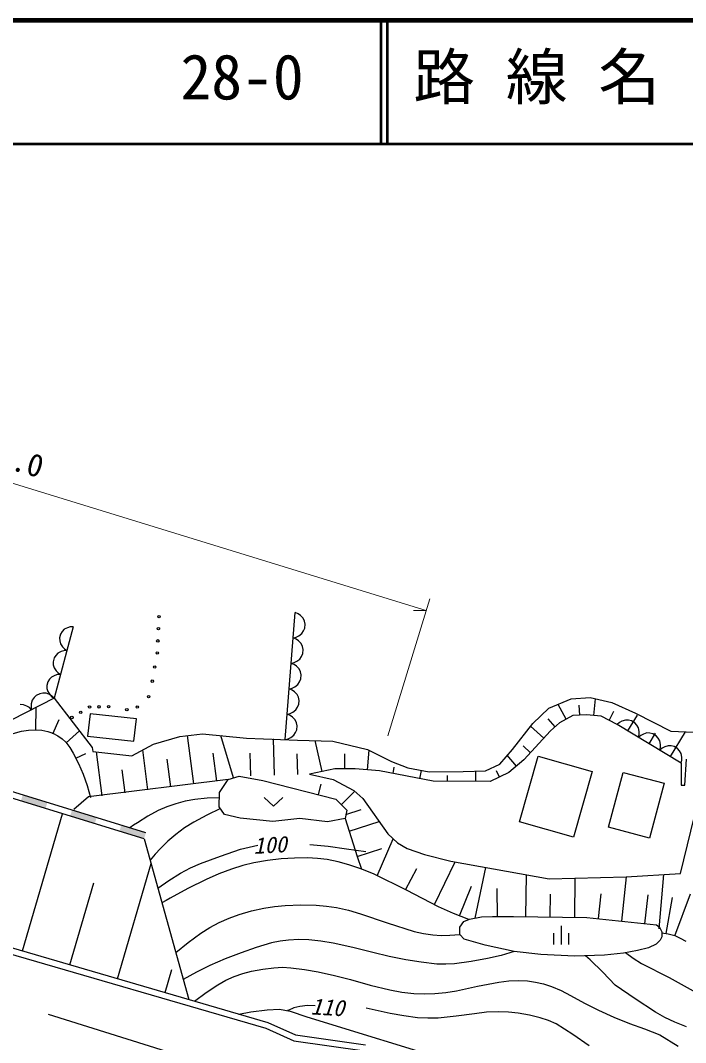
# Model space of a CAD drawing. Units: millimetres, scale not verified. Extents: x 40000 to 680000, y 20000 to 380000.
# Drawn here: x 148558 to 202432, y 297232 to 380000 of the extents above; entities that cross this region are included whole.
import ezdxf
from ezdxf.enums import TextEntityAlignment as Align

# ---------------------------------------------------------------- set-up
doc = ezdxf.new("R2010")
doc.units = ezdxf.units.MM
doc.header["$LTSCALE"] = 1000
for name, color, linetype, lineweight in [('M-BGD', 7, 'Continuous', 25), ('M-STR-HTXT', 7, 'Continuous', 13), ('M-STR-STRC', 7, 'Continuous', 25), ('M-TTL', 2, 'Continuous', 140), ('M-TTL-LINE', 7, 'Continuous', 50), ('M-TTL-TXT', 7, 'Continuous', 13)]:
    doc.layers.add(name, color=color, linetype=linetype, lineweight=lineweight)
doc.styles.add('ＭＳ ゴシック', font='')
doc.styles.get('ＭＳ ゴシック').set_extended_font_data('MS Gothic')

msp = doc.modelspace()

# ---------------------------------------------------------------- hatches: boundary and pattern name
at = {"layer": 'M-BGD'}
for points in [[(150594, 316186), (148599, 316797), (148745, 317275), (150740, 316664)], [(154585, 314963), (152589, 315574), (152736, 316052), (154731, 315441)], [(158575, 313740), (156580, 314351), (156726, 314830), (158722, 314218)]]:
    msp.add_hatch(color=256, dxfattribs=at).paths.add_polyline_path(points)

# ---------------------------------------------------------------- linework, layer by layer
for p, q in [((170013, 321764), (170823, 332053)), ((171054, 331952), (170823, 332053)), ((171245, 331818), (171054, 331952)), ((171455, 331599), (171245, 331818)), ((171561, 331363), (171455, 331599)), ((171619, 331115), (171561, 331363)), ((171594, 330796), (171619, 331115)), ((152836, 330906), (151289, 325107)), ((151806, 330306), (151726, 330006)), ((151939, 330514), (151806, 330306)), ((152112, 330695), (151939, 330514)), ((152375, 330827), (152112, 330695)), ((152594, 330893), (152375, 330827)), ((152836, 330906), (152594, 330893)), ((171114, 330161), (171357, 330344)), ((171357, 330344), (171498, 330561)), ((171498, 330561), (171594, 330796)), ((151726, 330006), (151738, 329760)), ((151738, 329760), (151798, 329516)), ((151798, 329516), (151960, 329271)), ((170661, 329995), (170904, 330053)), ((170891, 329894), (170661, 329995)), ((171083, 329760), (170891, 329894)), ((170904, 330053), (171114, 330161)), ((171293, 329541), (171083, 329760)), ((171399, 329305), (171293, 329541)), ((151596, 328762), (151424, 328581)), ((151859, 328894), (151596, 328762)), ((152079, 328960), (151859, 328894)), ((151960, 329271), (152119, 329110)), ((152320, 328973), (152079, 328960)), ((152119, 329110), (152320, 328973)), ((171336, 328503), (171432, 328739)), ((171457, 329057), (171399, 329305)), ((171432, 328739), (171457, 329057)), ((151291, 328373), (151211, 328073)), ((151211, 328073), (151223, 327827)), ((151223, 327827), (151282, 327583)), ((151424, 328581), (151291, 328373)), ((170499, 327937), (170742, 327996)), ((170729, 327836), (170499, 327937)), ((170921, 327702), (170729, 327836)), ((170742, 327996), (170952, 328103)), ((170952, 328103), (171194, 328286)), ((171194, 328286), (171336, 328503)), ((151344, 326961), (151081, 326829)), ((151282, 327583), (151444, 327338)), ((151563, 327027), (151344, 326961)), ((151444, 327338), (151603, 327177)), ((151805, 327040), (151563, 327027)), ((151603, 327177), (151805, 327040)), ((171131, 327484), (170921, 327702)), ((171237, 327248), (171131, 327484)), ((171295, 327000), (171237, 327248)), ((171270, 326681), (171295, 327000)), ((150775, 326440), (150695, 326140)), ((150695, 326140), (150707, 325894)), ((150908, 326648), (150775, 326440)), ((151081, 326829), (150908, 326648)), ((170790, 326046), (171032, 326228)), ((171032, 326228), (171174, 326445)), ((171174, 326445), (171270, 326681)), ((149842, 325339), (149662, 325161)), ((150126, 325483), (149842, 325339)), ((150375, 325523), (150126, 325483)), ((150633, 325516), (150375, 325523)), ((150913, 325405), (150633, 325516)), ((150707, 325894), (150766, 325650)), ((150766, 325650), (150929, 325405)), ((151114, 325283), (150913, 325405)), ((150929, 325405), (151087, 325244)), ((151289, 325107), (151114, 325283)), ((170337, 325879), (170580, 325938)), ((170567, 325778), (170337, 325879)), ((170759, 325644), (170567, 325778)), ((170580, 325938), (170790, 326046)), ((170969, 325426), (170759, 325644)), ((171075, 325190), (170969, 325426)), ((151289, 325107), (143969, 321390)), ((148803, 324587), (148546, 324594)), ((149083, 324476), (148803, 324587)), ((149284, 324353), (149083, 324476)), ((149440, 324657), (149425, 324425)), ((149516, 324949), (149440, 324657)), ((149662, 325161), (149516, 324949)), ((151087, 325244), (151289, 325107)), ((151289, 325107), (154372, 321134)), ((171012, 324387), (171108, 324623)), ((171133, 324942), (171075, 325190)), ((171108, 324623), (171133, 324942)), ((191366, 324297), (193180, 325056)), ((192773, 323420), (192120, 324612)), ((193180, 325056), (194698, 325183)), ((193861, 323745), (193815, 324562)), ((194698, 325183), (196470, 324761)), ((194999, 323715), (195140, 325077)), ((196470, 324761), (198367, 323917)), ((149459, 324178), (149284, 324353)), ((149425, 324425), (149459, 324178)), ((149813, 322552), (149844, 324373)), ((154194, 323848), (153999, 322043)), ((157947, 323444), (154194, 323848)), ((170175, 323822), (170418, 323880)), ((170405, 323721), (170175, 323822)), ((170597, 323587), (170405, 323721)), ((170418, 323880), (170628, 323988)), ((170628, 323988), (170870, 324171)), ((170870, 324171), (171012, 324387)), ((190059, 323074), (191366, 324297)), ((193312, 323715), (192234, 323125)), ((194410, 323776), (193312, 323715)), ((195589, 323654), (194410, 323776)), ((196895, 322988), (195589, 323654)), ((196242, 323321), (196622, 324066)), ((197759, 322468), (198534, 323756)), ((198367, 323917), (201235, 322441)), ((151189, 322241), (151699, 323381)), ((157752, 321638), (157947, 323444)), ((170807, 323368), (170597, 323587)), ((170913, 323132), (170807, 323368)), ((170971, 322884), (170913, 323132)), ((170946, 322565), (170971, 322884)), ((188414, 320965), (190059, 323074)), ((190947, 321885), (189879, 322851)), ((191858, 322800), (191296, 323449)), ((192234, 323125), (191481, 322474)), ((197084, 323146), (196895, 322988)), ((202081, 319868), (196895, 322988)), ((197284, 323254), (197084, 323146)), ((197567, 323343), (197284, 323254)), ((197820, 323332), (197567, 323343)), ((198062, 323275), (197820, 323332)), ((198330, 323114), (198062, 323275)), ((198494, 322927), (198330, 323114)), ((198622, 322708), (198494, 322927)), ((147022, 321997), (148643, 322443)), ((148643, 322443), (149223, 322528)), ((149223, 322528), (149817, 322554)), ((149817, 322554), (150298, 322519)), ((150298, 322519), (150770, 322423)), ((150770, 322423), (151188, 322277)), ((151188, 322277), (151591, 322072)), ((151591, 322072), (151927, 321837)), ((152266, 321499), (153330, 322476)), ((153999, 322043), (157752, 321638)), ((159349, 321387), (161457, 322019)), ((161457, 322019), (163313, 322230)), ((162599, 318170), (162090, 322091)), ((163313, 322230), (166856, 321893)), ((165828, 318667), (164787, 322090)), ((170466, 321930), (170708, 322113)), ((170708, 322113), (170850, 322330)), ((170850, 322330), (170946, 322565)), ((191481, 322474), (189346, 320115)), ((198676, 322417), (198622, 322708)), ((198624, 321948), (198678, 322186)), ((198812, 322105), (198624, 321948)), ((198678, 322186), (198676, 322417)), ((199013, 322214), (198812, 322105)), ((199296, 322303), (199013, 322214)), ((199549, 322292), (199296, 322303)), ((199488, 321428), (200008, 322293)), ((199791, 322235), (199549, 322292)), ((200059, 322073), (199791, 322235)), ((200223, 321886), (200059, 322073)), ((201217, 320388), (202423, 322393)), ((201235, 322441), (212174, 322002)), ((151927, 321837), (152230, 321549)), ((152230, 321549), (152556, 321134)), ((157577, 320459), (159349, 321387)), ((166856, 321893), (170989, 321724)), ((169126, 318879), (169047, 321814)), ((170013, 321764), (170256, 321822)), ((170256, 321822), (170466, 321930)), ((170989, 321724), (173857, 321640)), ((172996, 319180), (172444, 321691)), ((173857, 321640), (176683, 320965)), ((189880, 320705), (189279, 321249)), ((200351, 321668), (200223, 321886)), ((200405, 321377), (200351, 321668)), ((200352, 320908), (200407, 321146)), ((200407, 321146), (200405, 321377)), ((200742, 321174), (200541, 321065)), ((201025, 321263), (200742, 321174)), ((201278, 321252), (201025, 321263)), ((201520, 321195), (201278, 321252)), ((201788, 321033), (201520, 321195)), ((158575, 313740), (136627, 320466)), ((158722, 314218), (136773, 320944)), ((152556, 321134), (152836, 320679)), ((152836, 320679), (153268, 319837)), ((153044, 320255), (153859, 320632)), ((154372, 321134), (154414, 320796)), ((154414, 320796), (157577, 320459)), ((155174, 317205), (154711, 320764)), ((158887, 317688), (158466, 320924)), ((164456, 318411), (164163, 320665)), ((167224, 318828), (167174, 320661)), ((171028, 318930), (170982, 320619)), ((174847, 319404), (174847, 320604)), ((176667, 319322), (176797, 320908)), ((176683, 320965), (178623, 319995)), ((187402, 319784), (188414, 320965)), ((188736, 319607), (187986, 320507)), ((188988, 315102), (190507, 320417)), ((190507, 320417), (194863, 319172)), ((200541, 321065), (200352, 320908)), ((201952, 320846), (201788, 321033)), ((202079, 320628), (201952, 320846)), ((202134, 320336), (202079, 320628)), ((202136, 320106), (202134, 320336)), ((153268, 319837), (153642, 318976)), ((160743, 317929), (160452, 320167)), ((178623, 319995), (179931, 319489)), ((178736, 319027), (178837, 319542)), ((179931, 319489), (181666, 319151)), ((186221, 319236), (187402, 319784)), ((189346, 320115), (188126, 319099)), ((202081, 319868), (202066, 318085)), ((202081, 319868), (202136, 320106)), ((202378, 318085), (202497, 320180)), ((153642, 318976), (153966, 318045)), ((157030, 317446), (156787, 319315)), ((165384, 318531), (166273, 318802)), ((166273, 318802), (168204, 318454)), ((174013, 319404), (171979, 318956)), ((171979, 318956), (173891, 318529)), ((175680, 319404), (174013, 319404)), ((177653, 319241), (175680, 319404)), ((181984, 318387), (177653, 319241)), ((180902, 318600), (181034, 319274)), ((181666, 319151), (184407, 319194)), ((183139, 318382), (183141, 318860)), ((184407, 319194), (186221, 319236)), ((185447, 318372), (185450, 319221)), ((188126, 319099), (186601, 318366)), ((187363, 318733), (187120, 319240)), ((194863, 319172), (193344, 313858)), ((196200, 314681), (197381, 319109)), ((197381, 319109), (200702, 318224)), ((202010, 310926), (203977, 318877)), ((153966, 318045), (154245, 317085)), ((165384, 318531), (154077, 317127)), ((164689, 317488), (165384, 318531)), ((168204, 318454), (174114, 316948)), ((172709, 317306), (172924, 318150)), ((173891, 318529), (175558, 317655)), ((186601, 318366), (181984, 318387)), ((200702, 318224), (199521, 313795)), ((202066, 318085), (202378, 318085)), ((154077, 317127), (152896, 316115)), ((163689, 317022), (162694, 316922)), ((164675, 317061), (163689, 317022)), ((164650, 316330), (164689, 317488)), ((168304, 317072), (169054, 316363)), ((169054, 316363), (169804, 317072)), ((174559, 316503), (175639, 317583)), ((175558, 317655), (176290, 317004)), ((176290, 317004), (178304, 314139)), ((160418, 316323), (159724, 316017)), ((161137, 316574), (160418, 316323)), ((161914, 316779), (161137, 316574)), ((162694, 316922), (161914, 316779)), ((165075, 315712), (164650, 316330)), ((174114, 316948), (175003, 316059)), ((148725, 304646), (151965, 315766)), ((158866, 315552), (158028, 315027)), ((159724, 316017), (158866, 315552)), ((163668, 315654), (162595, 315076)), ((164758, 316173), (163668, 315654)), ((166350, 315403), (165075, 315712)), ((169015, 315132), (166350, 315403)), ((171179, 315364), (169015, 315132)), ((173419, 315094), (171179, 315364)), ((174848, 315364), (173419, 315094)), ((175003, 316059), (174848, 315364)), ((174848, 315364), (175180, 314343)), ((174926, 315712), (176155, 316092)), ((157727, 314829), (157427, 314630)), ((158028, 315027), (157727, 314829)), ((161860, 314608), (161152, 314085)), ((162595, 315076), (161860, 314608)), ((175180, 314343), (177606, 315132)), ((193344, 313858), (188988, 315102)), ((199521, 313795), (196200, 314681)), ((158575, 313740), (162195, 300721)), ((161152, 314085), (160506, 313532)), ((175180, 314343), (175844, 312301)), ((177444, 310722), (178762, 313716)), ((178304, 314139), (179097, 313407)), ((159903, 312937), (159476, 312476)), ((160506, 313532), (159903, 312937)), ((164758, 312335), (166385, 312885)), ((166385, 312885), (167080, 313057)), ((167080, 313057), (167782, 313207)), ((172008, 313275), (173488, 313131)), ((173488, 313131), (174967, 312927)), ((174967, 312927), (175751, 312803)), ((175844, 312301), (177828, 312946)), ((179097, 313407), (179870, 312959)), ((179870, 312959), (181293, 312471)), ((159476, 312476), (159057, 312008)), ((163154, 311729), (164758, 312335)), ((169670, 312096), (168567, 311967)), ((170747, 312174), (169670, 312096)), ((171814, 312192), (170747, 312174)), ((172610, 312148), (171814, 312192)), ((173390, 312044), (172610, 312148)), ((174288, 311861), (173390, 312044)), ((175751, 312803), (176539, 312700)), ((175844, 312301), (176176, 311280)), ((181293, 312471), (183428, 311922)), ((156422, 302404), (159137, 311720)), ((161526, 310956), (162321, 311367)), ((162321, 311367), (163154, 311729)), ((165658, 311280), (164617, 310889)), ((166564, 311561), (165658, 311280)), ((167476, 311779), (166564, 311561)), ((168567, 311967), (167476, 311779)), ((175164, 311621), (174288, 311861)), ((176204, 311269), (175164, 311621)), ((177214, 310864), (176204, 311269)), ((179760, 309606), (180676, 311326)), ((182093, 308423), (183767, 311861)), ((183428, 311922), (191380, 310478)), ((185387, 307303), (186249, 311410)), ((160590, 310362), (161526, 310956)), ((163589, 310437), (162129, 309708)), ((164617, 310889), (163589, 310437)), ((179824, 309577), (177214, 310864)), ((189493, 307431), (189536, 310813)), ((191380, 310478), (197617, 310641)), ((193456, 307381), (193495, 310533)), ((197260, 307061), (197651, 310643)), ((197617, 310641), (202010, 310926)), ((200287, 306439), (200672, 310839)), ((152573, 303525), (154508, 310165)), ((159692, 309722), (160590, 310362)), ((162129, 309708), (160699, 308927)), ((182413, 308233), (179824, 309577)), ((184129, 307499), (185083, 309903)), ((187199, 307425), (187166, 309718)), ((160359, 308736), (160020, 308545)), ((160699, 308927), (160359, 308736)), ((191475, 307406), (191498, 309251)), ((195384, 307266), (195602, 309262)), ((199135, 306856), (199392, 309203)), ((200850, 306063), (201362, 308968)), ((201575, 305861), (202841, 309263)), ((167269, 307895), (168272, 308126)), ((168272, 308126), (169138, 308260)), ((169138, 308260), (170011, 308333)), ((170011, 308333), (171259, 308373)), ((171259, 308373), (172521, 308352)), ((172521, 308352), (173347, 308288)), ((173347, 308288), (174165, 308163)), ((174165, 308163), (175138, 307939)), ((175138, 307939), (176107, 307653)), ((183636, 307689), (182413, 308233)), ((139103, 307450), (168597, 298856)), ((164665, 306963), (165461, 307311)), ((165461, 307311), (166280, 307604)), ((166280, 307604), (167269, 307895)), ((176107, 307653), (178271, 306915)), ((184880, 307201), (183636, 307689)), ((184478, 307033), (184926, 307220)), ((184926, 307220), (185894, 307406)), ((185894, 307406), (186789, 307443)), ((186789, 307443), (188503, 307443)), ((188503, 307443), (194446, 307369)), ((194446, 307369), (200073, 306754)), ((138960, 306971), (168424, 298385)), ((163180, 306101), (163908, 306558)), ((163908, 306558), (164665, 306963)), ((178271, 306915), (180453, 306235)), ((184143, 306568), (184478, 307033)), ((184143, 305990), (184143, 306568)), ((192346, 306682), (192346, 305182)), ((200073, 306754), (200334, 306568)), ((200334, 306568), (200502, 306195)), ((162139, 305341), (163180, 306101)), ((169590, 305449), (168899, 305303)), ((170283, 305533), (169590, 305449)), ((171101, 305567), (170283, 305533)), ((171920, 305541), (171101, 305567)), ((172902, 305443), (171920, 305541)), ((173876, 305285), (172902, 305443)), ((180453, 306235), (181198, 306061)), ((181198, 306061), (181960, 305946)), ((181960, 305946), (182650, 305902)), ((182650, 305902), (183349, 305918)), ((183349, 305918), (183746, 305950)), ((183746, 305950), (184143, 305990)), ((184497, 305599), (184143, 305990)), ((186192, 305114), (184497, 305599)), ((191746, 306085), (191746, 305185)), ((192946, 306085), (192946, 305185)), ((200371, 305524), (200054, 305189)), ((200502, 305804), (200371, 305524)), ((200502, 306195), (200502, 305804)), ((200502, 306124), (201032, 306038)), ((201032, 306038), (201550, 305894)), ((201550, 305894), (202005, 305693)), ((202005, 305693), (202442, 305433)), ((161135, 304534), (162139, 305341)), ((167659, 304926), (166424, 304487)), ((168899, 305303), (167659, 304926)), ((175495, 304933), (173876, 305285)), ((177100, 304521), (175495, 304933)), ((188559, 304611), (186192, 305114)), ((188563, 304611), (187487, 304290)), ((190701, 304350), (188559, 304611)), ((198527, 304686), (197409, 304481)), ((199421, 304909), (198527, 304686)), ((200054, 305189), (199421, 304909)), ((165151, 304010), (163895, 303475)), ((166424, 304487), (165151, 304010)), ((178429, 304196), (177100, 304521)), ((179769, 303929), (178429, 304196)), ((181023, 303728), (179769, 303929)), ((185063, 303793), (183723, 303619)), ((186392, 304027), (185063, 303793)), ((187487, 304290), (186392, 304027)), ((193440, 304239), (190701, 304350)), ((195862, 304295), (193440, 304239)), ((194526, 304095), (194338, 304259)), ((194706, 303936), (194526, 304095)), ((195743, 302926), (194706, 303936)), ((197409, 304481), (195862, 304295)), ((197580, 304512), (198198, 304054)), ((198198, 304054), (198857, 303641)), ((160271, 301282), (160813, 303145)), ((163895, 303475), (162810, 302927)), ((166563, 302826), (167279, 303010)), ((167279, 303010), (168184, 303183)), ((168184, 303183), (169094, 303295)), ((169094, 303295), (169779, 303323)), ((169779, 303323), (170465, 303291)), ((170465, 303291), (171565, 303151)), ((171565, 303151), (172668, 302949)), ((172668, 302949), (173988, 302674)), ((182277, 303588), (181023, 303728)), ((183005, 303574), (182277, 303588)), ((183723, 303619), (183005, 303574)), ((198857, 303641), (201092, 302489)), ((162810, 302927), (161747, 302331)), ((164552, 301916), (165197, 302278)), ((165197, 302278), (165876, 302589)), ((165876, 302589), (166563, 302826)), ((173988, 302674), (175302, 302339)), ((175302, 302339), (176874, 301889)), ((185588, 301802), (187306, 302123)), ((187306, 302123), (188121, 302219)), ((188121, 302219), (188939, 302255)), ((188939, 302255), (189618, 302225)), ((189618, 302225), (190291, 302135)), ((190291, 302135), (190934, 301988)), ((196737, 301873), (195743, 302926)), ((201092, 302489), (203294, 301286)), ((163591, 301275), (164552, 301916)), ((176874, 301889), (178473, 301496)), ((178473, 301496), (179446, 301323)), ((179446, 301323), (180427, 301210)), ((183007, 301277), (183883, 301423)), ((183883, 301423), (185588, 301802)), ((190934, 301988), (191569, 301781)), ((191569, 301781), (192353, 301435)), ((192353, 301435), (193112, 301034)), ((198346, 300760), (196737, 301873)), ((162665, 300584), (163591, 301275)), ((180427, 301210), (181275, 301171)), ((181275, 301171), (182133, 301193)), ((182133, 301193), (183007, 301277)), ((193112, 301034), (194235, 300421)), ((199990, 299697), (198346, 300760)), ((166236, 299527), (167212, 299722)), ((167212, 299722), (168553, 299868)), ((168553, 299868), (169553, 299941)), ((169553, 299941), (170407, 299783)), ((170216, 299830), (170197, 299822)), ((170234, 299838), (170216, 299830)), ((170713, 300031), (170234, 299838)), ((170407, 299783), (171756, 299322)), ((171197, 300162), (170713, 300031)), ((171808, 300220), (171197, 300162)), ((172422, 300217), (171808, 300220)), ((177541, 299795), (176556, 300004)), ((178519, 299593), (177541, 299795)), ((186308, 299679), (185328, 299567)), ((187283, 299731), (186308, 299679)), ((188081, 299703), (187283, 299731)), ((188867, 299616), (188081, 299703)), ((194235, 300421), (195386, 299862)), ((195386, 299862), (196617, 299286)), ((200764, 299261), (199990, 299697)), ((168597, 298856), (170843, 297857)), ((171756, 299322), (183867, 295588)), ((179621, 299389), (178519, 299593)), ((180729, 299245), (179621, 299389)), ((181564, 299201), (180729, 299245)), ((182390, 299218), (181564, 299201)), ((183862, 299362), (182390, 299218)), ((185328, 299567), (183862, 299362)), ((189779, 299455), (188867, 299616)), ((190669, 299237), (189779, 299455)), ((191325, 299017), (190669, 299237)), ((191946, 298746), (191325, 299017)), ((196617, 299286), (197879, 298762)), ((201567, 298878), (200764, 299261)), ((202518, 298513), (201567, 298878)), ((168424, 298385), (170703, 297372)), ((193308, 297883), (191946, 298746)), ((197879, 298762), (199115, 298340)), ((199115, 298340), (200335, 297860)), ((170703, 297372), (176430, 296550)), ((170843, 297857), (176514, 297043)), ((194634, 296972), (193308, 297883)), ((200335, 297860), (201833, 296932))]:
    msp.add_line(p, q, dxfattribs=at)
for centre in [(159786, 331722), (159737, 330741), (159688, 329759), (159639, 328778), (159437, 327638), (159234, 326497), (158940, 325246), (154157, 324400), (154930, 324419), (155702, 324437), (158020, 324400), (152722, 323554), (153440, 323977), (157174, 324180)]:
    msp.add_circle(centre, 99.5, dxfattribs=at)
at = {"layer": 'M-STR-HTXT'}
for p, q in [((92362, 359625), (181427, 332208)), ((181721, 333163), (178308, 322074)), ((181427, 332208), (180387, 332227))]:
    msp.add_line(p, q, dxfattribs=at)
at = {"layer": 'M-STR-STRC'}
msp.add_line((150816, 299518), (160362, 296547), dxfattribs=at)
at = {"layer": 'M-TTL'}
msp.add_line((680000, 380000), (40000, 380000), dxfattribs=at)
at = {"layer": 'M-TTL-LINE'}
for p, q in [((177750, 380000), (177750, 370000)), ((178250, 380000), (178250, 370000)), ((40000, 370000), (680000, 370000))]:
    msp.add_line(p, q, dxfattribs=at)

# ---------------------------------------------------------------- texts
at = {"layer": 'M-BGD', "style": 'ＭＳ ゴシック', "oblique": 15}
for s, rotation, p in [('100', 3.1, (167483, 312109)), ('110', 356.7, (172027, 299118))]:
    msp.add_text(s, height=1320, rotation=rotation, dxfattribs=at).set_placement(p, align=Align.BOTTOM_LEFT)
at = {"layer": 'M-STR-HTXT', "style": 'ＭＳ ゴシック'}
msp.add_text('L=93.0', height=1833, rotation=343.4, dxfattribs=at).set_placement((142771, 344544), align=Align.BOTTOM_LEFT)
at = {"layer": 'M-TTL-TXT', "style": 'ＭＳ ゴシック'}
for s, p in [('路 線 名', (180380, 372500)), ('28-0', (161521, 372500))]:
    msp.add_text(s, height=3666, dxfattribs=at).set_placement(p, align=Align.BOTTOM_LEFT)

doc.saveas('drawing.dxf')
